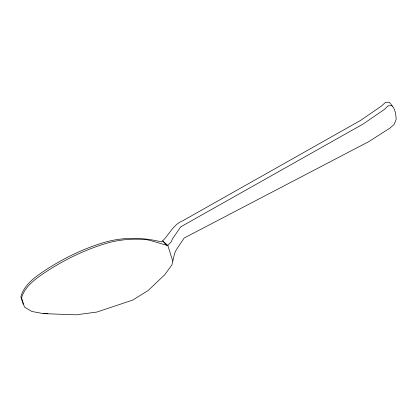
<?xml version="1.0" encoding="UTF-8"?>
<svg xmlns="http://www.w3.org/2000/svg" width="417" height="417" viewBox="0 0 417 417"><rect width="100%" height="100%" fill="white"/><g stroke="black" fill="none" stroke-linecap="round" stroke-linejoin="round"><path stroke-width="0.63" d="M172.794 261.162L171.929 264.863L164.788 274.673L148.066 290.571L132.778 300.063L96.838 312.067L75.993 314.83L43.535 313.631L31.822 311.473L24.483 307.048L21.58 297.874C24.368 287.912 32.708 281.115 40.803 275.329C61.122 261.318 83.405 250.101 107.127 243.137C119.919 239.462 133.383 238.467 146.617 239.681C153.805 241.099 160.707 243.909 167.811 245.41L171.095 241.99L172.586 238.748L180.665 226.874L363.311 123.917L384.161 109.577L388.201 105.835L391.798 105.657A26.188 10.232 -79.4 0 1 396.15 119.413L394.101 124.485L390.01 128.05L368.894 141.566L184.189 238.008L176.151 250.018L174.671 253.291L172.794 261.162L167.811 245.41L162.635 240.901L161.181 241.839C142.833 237.268 123.255 236.997 105.011 242.209C81.789 249.032 59.97 260.015 40.079 273.74C31.775 279.552 23.607 286.656 20.85 296.795L23.216 304.28M43.535 313.631L47.919 313.652M166.472 245.326L162.635 240.901C169.422 234.224 173.42 224.377 182.87 220.718L360.653 120.367L381.503 106.027L385.543 102.29L389.264 102.274A27.204 16.878 11 0 1 392.261 106.147"/></g></svg>
